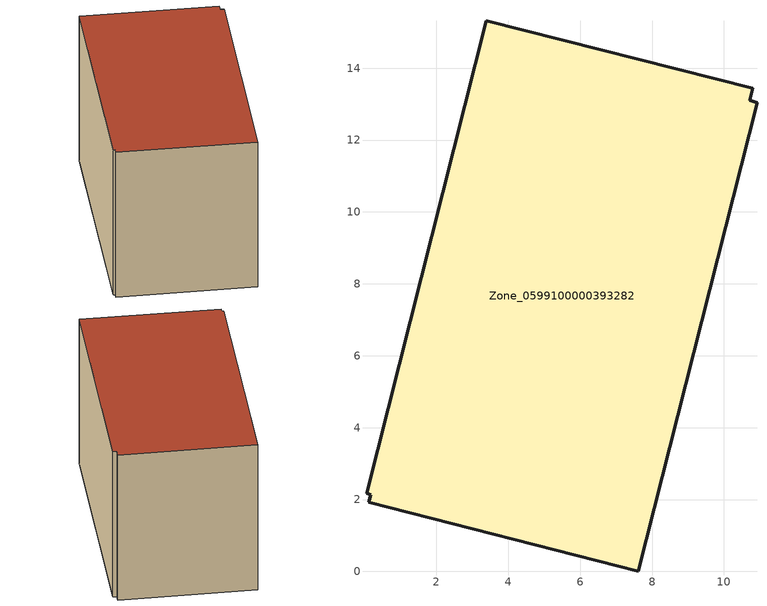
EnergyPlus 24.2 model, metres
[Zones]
Zone_0599100000393282
 floor ground (C_G): 10.71,13.11 10.92,13.04 7.61,0 0.12,1.92 0.18,2.14 0.06,2.17 3.39,15.32 10.8,13.45 z0
 wall outside (C_F): 3.39,15.32 0.06,2.17 0.18,2.14 0.12,1.92 7.61,0 10.92,13.04 10.71,13.11 10.8,13.45 3.39,15.32 z0:9.29
 roof outside (C_R): 10.92,13.04 10.71,13.11 10.8,13.45 3.39,15.32 0.06,2.17 0.18,2.14 0.12,1.92 7.61,0 z9.29
[BUILDING]
Pand.0599100000393282: North Axis=0; Terrain=City; Loads Convergence Tolerance Value=0.04; Temperature Convergence Tolerance Value=0.4; Solar Distribution=FullExterior; Maximum Number of Warmup Days=25; Minimum Number of Warmup Days=1
[Site:Location]
Rotterdam.The.Hague.AP_ZH_NLD Design_Conditions: Latitude=51.96; Longitude=4.45; Time Zone=1; Elevation=-4.5
[SITE:GROUNDTEMPERATURE:BUILDINGSURFACE]
18, 18, 18, 18, 18, 18, 18, 18, 18, 18, 18, 18
[MATERIAL] Thermal Absorptance=0.9; Solar Absorptance=0.7; Visible Absorptance=0.7
Name | Roughness | Thickness | Conductivity | Density | Specific Heat
G.D.1992-2005 | MediumSmooth | 0.15 | 0.06 | 540 | 1210
F.D.1992-2005 | Rough | 0.3 | 0.12 | 1920 | 840
R.D.1992-2005 | MediumRough | 0.2 | 0.08 | 1500 | 1000
[CONSTRUCTION]
C_G: G.D.1992-2005
C_F: F.D.1992-2005
C_R: R.D.1992-2005
[ZONE]
Zone_0599100000393282: Type=1; Multiplier=1; Ceiling Height=Autocalculate; Volume=Autocalculate; Floor Area=autocalculate; Part of Total Floor Area=Yes
[ZONEINFILTRATION:DESIGNFLOWRATE]
Infil_Zone_0599100000393282: Zone or ZoneList or Space or SpaceList=Zone_0599100000393282; Schedule=AlwaysOn; Design Flow Rate Calculation Method=Flow/Area; Flow Rate per Floor Area=0.0021; Constant Term Coefficient=1; Temperature Term Coefficient=0; Velocity Term Coefficient=0; Velocity Squared Term Coefficient=0
[HVACTEMPLATE:ZONE:IDEALLOADSAIRSYSTEM]
Zone_0599100000393282: Maximum Heating Supply Air Temperature=50; Minimum Cooling Supply Air Temperature=13; Maximum Heating Supply Air Humidity Ratio=0.0156; Minimum Cooling Supply Air Humidity Ratio=0.0077; Heating Limit=NoLimit; Cooling Limit=NoLimit; Dehumidification Control Type=ConstantSensibleHeatRatio; Cooling Sensible Heat Ratio=0.7; Dehumidification Setpoint=60; Humidification Control Type=None; Humidification Setpoint=30; Outdoor Air Method=None; Outdoor Air Flow Rate per Person=0.00944; Outdoor Air Flow Rate per Zone Floor Area=0; Outdoor Air Flow Rate per Zone=0; Demand Controlled Ventilation Type=None; Outdoor Air Economizer Type=NoEconomizer; Heat Recovery Type=None; Sensible Heat Recovery Effectiveness=0.7; Latent Heat Recovery Effectiveness=0.65
[ZONECONTROL:THERMOSTAT]
ThermostatControl_Zone_0599100000393282: Zone or ZoneList=Zone_0599100000393282; Control Type Schedule=DualSetpointControlType; Control 1=Thermostat_Zone_0599100000393282; Temperature Difference Between Cutout And Setpoint=0
[THERMOSTATSETPOINT:DUALSETPOINT]
Thermostat_Zone_0599100000393282: Heating Setpoint Temperature Schedule=HeatingSetpoint_Zone_0599100000393282; Cooling Setpoint Temperature Schedule=CoolingSetpoint_Zone_0599100000393282
[SCHEDULE:COMPACT]
HeatingSetpoint_Zone_0599100000393282: Through: 12/31, For: AllDays, Until: 24:00, 21
CoolingSetpoint_Zone_0599100000393282: Through: 12/31, For: AllDays, Until: 24:00, 24
DualSetpointControlType: Through: 12/31, For: AllDays, Until: 24:00, 4
AlwaysOn: Through: 12/31, For: AllDays, Until: 24:00, 1
